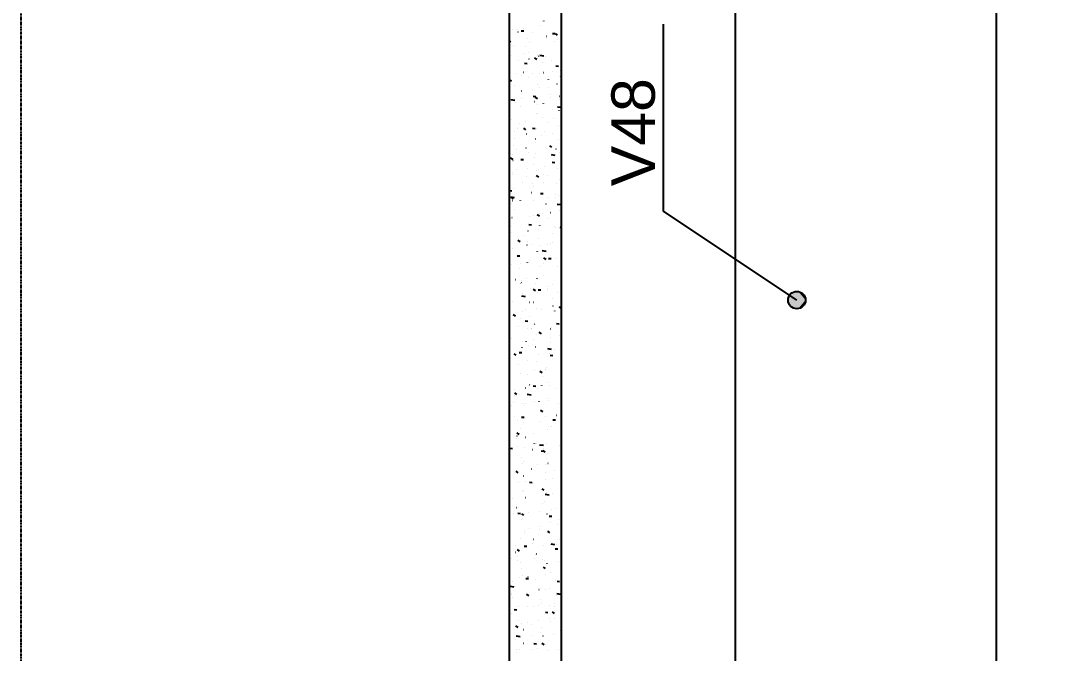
# Model space of a CAD drawing. Extents: x -1789 to 4156, y -3064 to 1391.
# Drawn here: x 2462.2 to 2700.2, y 666.3 to 811.7 of the extents above; entities that cross this region are included whole.
import ezdxf

# ---------------------------------------------------------------- set-up
doc = ezdxf.new("R2010")
doc.units = 0
doc.linetypes.add('ESTILO_TQS_0003', pattern=[0.92, 0.3, -0.15, 0.02, -0.15, 0.3])
for name, color, linetype in [('1', 1, 'CONTINUOUS'), ('2', 2, 'CONTINUOUS'), ('3', 3, 'CONTINUOUS'), ('9', 254, 'CONTINUOUS')]:
    doc.layers.add(name, color=color, linetype=linetype)
doc.styles.add('TQS_ARIAL', font='arial.ttf')

msp = doc.modelspace()

# ---------------------------------------------------------------- linework, layer by layer
at = {"layer": '1', "linetype": 'Continuous'}
msp.add_lwpolyline([(2640.5341, 747.4971), (2609.9143, 767.9655), (2609.9143, 810.92)], dxfattribs=at)
msp.add_circle((2640.5341, 747.4971), 2, dxfattribs=at)
for points in [[(2642.5341, 747.4971), (2639.5341, 749.22915), (2638.6547, 748.18115)], [(2642.5341, 747.4971), (2638.6547, 748.18115), (2638.6547, 746.81305)], [(2642.5341, 747.4971), (2638.6547, 746.81305), (2639.5341, 745.76505)], [(2642.5341, 747.4971), (2640.8814, 749.4667), (2639.5341, 749.22915)], [(2642.5341, 747.4971), (2639.5341, 745.76505), (2640.8814, 745.52745)], [(2642.5341, 747.4971), (2642.0662, 748.78265), (2640.8814, 749.4667)], [(2642.5341, 747.4971), (2640.8814, 745.52745), (2642.0662, 746.2115)], [(2642.5341, 747.4971), (2642.0662, 746.2115), (2642.5341, 747.4971)]]:
    msp.add_solid(points, dxfattribs=at)
at = {"layer": '2', "linetype": 'ESTILO_TQS_0003'}
msp.add_lwpolyline([(2462.16665, -2158.40875), (3089.1606, -2158.40875), (3089.1606, 1006.1651), (2462.16665, 1011.24555), (2462.16665, -2158.40875)], dxfattribs=at)
at = {"layer": '3', "linetype": 'Continuous'}
for p, q in [((2626.4368, 610.7804), (2626.4368, 894.2804)), ((2686.4368, 610.7804), (2686.4368, 894.2804))]:
    msp.add_line(p, q, dxfattribs=at)
at = {"layer": '9', "linetype": 'Continuous'}
for p, q in [((2582.37375, 811.6512), (2582.3653, 811.65655)), ((2574.4368, 811.35305), (2574.4368, 811.35305)), ((2574.4368, 811.35305), (2574.4368, 811.35305)), ((2574.4368, 811.35305), (2574.4368, 811.35305)), ((2574.4368, 809.58895), (2574.4368, 809.58895)), ((2574.4368, 809.58895), (2574.4368, 809.58895)), ((2575.1322, 809.6805), (2575.1421, 809.6818)), ((2576.39335, 809.6187), (2576.4013, 809.6248)), ((2577.77675, 809.2998), (2577.17905, 809.3521)), ((2577.6356, 810.0101), (2577.6455, 810.0114)), ((2581.4229, 810.5087), (2581.4328, 810.51)), ((2586.4368, 810.79135), (2586.4368, 810.79135)), ((2586.4368, 810.79135), (2586.4368, 810.79135)), ((2586.4368, 810.79135), (2586.4368, 810.79135)), ((2574.4368, 808.1174), (2574.4368, 808.1174)), ((2574.4368, 808.1174), (2574.4368, 808.1174)), ((2574.4368, 808.1174), (2574.4368, 808.1174)), ((2574.77865, 806.79255), (2574.4368, 807.0231)), ((2576.45705, 809.07), (2576.44865, 809.07535)), ((2578.56555, 807.72675), (2578.5571, 807.7321)), ((2579.7181, 808.93425), (2579.726, 808.94035)), ((2582.96505, 808.1901), (2582.973, 808.1962)), ((2583.02845, 807.5696), (2583.02105, 807.5764)), ((2584.94935, 808.6723), (2584.35165, 808.72455)), ((2584.8342, 806.90845), (2584.82575, 806.9138)), ((2585.5618, 808.4119), (2585.0644, 808.7474)), ((2585.51815, 807.45005), (2585.5281, 807.45135)), ((2586.4368, 809.06275), (2586.4368, 809.06275)), ((2586.4368, 809.06275), (2586.4368, 809.06275)), ((2586.4368, 808.54215), (2586.4368, 808.54215)), ((2586.4368, 807.8217), (2586.4368, 807.8217)), ((2574.4368, 805.9912), (2574.4368, 805.9912)), ((2574.4368, 805.9912), (2574.4368, 805.9912)), ((2574.4368, 805.9912), (2574.4368, 805.9912)), ((2574.4368, 804.8818), (2574.4368, 804.8818)), ((2574.4368, 804.8818), (2574.4368, 804.8818)), ((2575.41535, 806.12), (2575.42525, 806.1213)), ((2578.17065, 805.676), (2578.1633, 805.68275)), ((2579.20265, 806.6186), (2579.21255, 806.6199)), ((2586.4368, 805.88745), (2586.4368, 805.88745)), ((2586.4368, 805.88745), (2586.4368, 805.88745)), ((2586.4368, 804.4464), (2586.4368, 804.4464)), ((2586.4368, 804.4464), (2586.4368, 804.4464)), ((2574.4368, 802.3934), (2574.4368, 802.3934)), ((2574.4368, 802.3934), (2574.4368, 802.3934)), ((2574.7995, 803.7754), (2574.7911, 803.7808)), ((2576.4738, 802.66155), (2576.48375, 802.6629)), ((2577.6496, 804.1114), (2577.6575, 804.1175)), ((2578.9175, 804.3272), (2578.9091, 804.3326)), ((2578.9772, 802.99115), (2578.9871, 802.99245)), ((2580.74775, 802.76635), (2580.2503, 803.10185)), ((2581.026, 802.98395), (2581.01755, 802.98935)), ((2581.2012, 803.60105), (2581.20915, 803.6071)), ((2582.36125, 803.55165), (2581.4719, 803.6896)), ((2581.98975, 802.1764), (2581.9824, 802.1832)), ((2582.76455, 803.48975), (2582.77445, 803.49105)), ((2584.14355, 802.6231), (2584.1515, 802.6292)), ((2586.4368, 802.91955), (2586.4368, 802.91955)), ((2586.4368, 802.7122), (2586.4368, 802.7122)), ((2586.4368, 802.7122), (2586.4368, 802.7122)), ((2586.4368, 802.7122), (2586.4368, 802.7122)), ((2574.4368, 801.64615), (2574.4368, 801.64615)), ((2577.6817, 799.77905), (2577.6743, 799.7858)), ((2578.57475, 801.82945), (2577.97705, 801.88175)), ((2582.3497, 799.83735), (2582.35965, 799.8387)), ((2584.3859, 799.98075), (2584.37855, 799.9875)), ((2585.74735, 801.20195), (2585.14965, 801.2542)), ((2586.13705, 800.336), (2586.14695, 800.3373)), ((2586.2735, 801.02185), (2586.2814, 801.02795)), ((2586.4368, 801.1416), (2586.4368, 801.1416)), ((2574.4368, 798.7956), (2574.4368, 798.7956)), ((2574.4368, 798.7956), (2574.4368, 798.7956)), ((2574.4368, 798.4105), (2574.4368, 798.4105)), ((2574.4368, 798.4105), (2574.4368, 798.4105)), ((2574.4368, 798.4105), (2574.4368, 798.4105)), ((2574.93575, 797.7939), (2574.4383, 798.12945)), ((2576.02855, 799.6319), (2576.0365, 799.638)), ((2577.25995, 799.03265), (2577.25155, 799.03805)), ((2578.9709, 798.654), (2578.9788, 798.6601)), ((2579.8463, 799.5078), (2579.85625, 799.5091)), ((2581.37795, 799.58445), (2581.36955, 799.58985)), ((2583.48645, 798.2412), (2583.478, 798.2466)), ((2586.4368, 798.929), (2586.2194, 799.0757)), ((2586.4368, 799.5369), (2586.4368, 799.5369)), ((2586.4368, 799.5369), (2586.4368, 799.5369)), ((2586.4368, 799.5369), (2586.4368, 799.5369)), ((2586.4368, 798.10145), (2586.4368, 798.10145)), ((2586.4368, 798.10145), (2586.4368, 798.10145)), ((2586.4368, 798.10145), (2586.4368, 798.10145)), ((2574.4368, 795.19785), (2574.4368, 795.19785)), ((2574.4368, 795.19785), (2574.4368, 795.19785)), ((2574.4368, 795.1749), (2574.4368, 795.1749)), ((2574.4368, 795.1749), (2574.4368, 795.1749)), ((2574.4368, 795.1749), (2574.4368, 795.1749)), ((2575.719, 796.83905), (2575.7106, 796.84445)), ((2577.2156, 795.56365), (2577.22555, 795.565)), ((2579.719, 795.89325), (2579.72895, 795.89455)), ((2580.958, 796.94315), (2580.96595, 796.94925)), ((2581.5008, 796.2795), (2581.4934, 796.28625)), ((2583.50635, 796.39185), (2583.51625, 796.39315)), ((2585.46485, 797.1657), (2585.4728, 797.1718)), ((2586.4368, 796.36165), (2586.4368, 796.36165)), ((2586.4368, 796.36165), (2586.4368, 796.36165)), ((2586.4368, 796.36165), (2586.4368, 796.36165)), ((2575.7239, 793.3903), (2574.83455, 793.5282)), ((2575.78535, 792.974), (2575.7933, 792.9801)), ((2577.1671, 793.90565), (2577.1597, 793.9124)), ((2580.55175, 794.25595), (2579.95405, 794.30825)), ((2580.2089, 793.1327), (2580.2168, 793.13875)), ((2580.9048, 793.76775), (2580.4074, 794.10325)), ((2582.2975, 792.64815), (2582.28905, 792.6535)), ((2583.8384, 794.8417), (2583.83, 794.8471)), ((2583.89695, 794.08385), (2583.88955, 794.0906)), ((2585.9469, 793.49845), (2585.93845, 793.50385)), ((2586.0303, 794.36395), (2586.0382, 794.37005)), ((2586.4368, 793.7411), (2586.4368, 793.7411)), ((2586.4368, 793.18635), (2586.4368, 793.18635)), ((2586.4368, 793.18635), (2586.4368, 793.18635)), ((2586.4368, 793.18635), (2586.4368, 793.18635)), ((2574.4368, 791.93925), (2574.4368, 791.93925)), ((2574.4368, 791.93925), (2574.4368, 791.93925)), ((2574.4368, 791.93925), (2574.4368, 791.93925)), ((2574.4368, 791.60005), (2574.4368, 791.60005)), ((2574.4368, 791.60005), (2574.4368, 791.60005)), ((2574.5849, 791.61955), (2574.59485, 791.62085)), ((2577.0883, 791.94915), (2577.09825, 791.95045)), ((2580.7148, 790.28525), (2580.72275, 790.29135)), ((2580.87565, 792.44775), (2580.88555, 792.44905)), ((2580.98615, 790.4061), (2580.9788, 790.41285)), ((2584.40595, 791.3049), (2584.3975, 791.31025)), ((2586.39635, 791.7351), (2585.50695, 791.873)), ((2585.9087, 791.03505), (2585.9166, 791.0411)), ((2586.4368, 791.75645), (2586.4368, 791.75645)), ((2586.4368, 791.75645), (2586.4368, 791.75645)), ((2586.4368, 791.75645), (2586.4368, 791.75645)), ((2586.4368, 791.7288), (2586.4368, 791.7288)), ((2574.4368, 788.70365), (2574.4368, 788.70365)), ((2574.4368, 788.0023), (2574.4368, 788.0023)), ((2574.4368, 788.0023), (2574.4368, 788.0023)), ((2574.4368, 788.0023), (2574.4368, 788.0023)), ((2574.45765, 788.005), (2574.46755, 788.0063)), ((2574.8934, 789.054), (2574.90135, 789.06005)), ((2576.7038, 787.98525), (2576.6964, 787.992)), ((2578.24495, 788.50365), (2578.25485, 788.50495)), ((2582.18085, 789.54715), (2582.1724, 789.5525)), ((2583.38235, 788.21045), (2583.37495, 788.2172)), ((2584.56045, 789.3351), (2584.57035, 789.3364)), ((2586.4368, 790.03635), (2586.37645, 790.07705)), ((2586.4368, 790.01105), (2586.4368, 790.01105)), ((2586.4368, 790.01105), (2586.4368, 790.01105)), ((2586.4368, 790.01105), (2586.4368, 790.01105)), ((2574.4368, 785.468), (2574.4368, 785.468)), ((2574.4368, 785.468), (2574.4368, 785.468)), ((2574.4368, 785.468), (2574.4368, 785.468)), ((2575.54215, 786.31615), (2575.5501, 786.32225)), ((2576.26415, 786.96595), (2576.25575, 786.9713)), ((2578.26235, 786.6574), (2577.76495, 786.9929)), ((2578.37265, 785.6227), (2578.3642, 785.62805)), ((2580.40215, 786.8685), (2579.80445, 786.9208)), ((2580.5932, 786.95635), (2580.60115, 786.9624)), ((2582.4586, 786.19495), (2582.45015, 786.2003)), ((2584.43315, 785.72055), (2584.44305, 785.72185)), ((2585.7871, 787.7061), (2585.79505, 787.7122)), ((2586.4368, 786.8358), (2586.4368, 786.8358)), ((2586.4368, 786.8358), (2586.4368, 786.8358)), ((2586.4368, 786.34055), (2586.4368, 786.34055)), ((2586.4368, 785.4115), (2586.4368, 785.4115)), ((2586.4368, 785.4115), (2586.4368, 785.4115)), ((2586.4368, 785.4115), (2586.4368, 785.4115)), ((2574.4368, 784.4045), (2574.4368, 784.4045)), ((2575.61425, 784.5595), (2575.62415, 784.5608)), ((2580.4716, 783.6274), (2580.47955, 783.6335)), ((2580.52285, 784.48565), (2580.5155, 784.49245)), ((2581.92975, 785.39095), (2581.93965, 785.39225)), ((2585.6655, 784.37715), (2585.67345, 784.38325)), ((2586.4368, 783.6605), (2586.4368, 783.6605)), ((2586.4368, 783.6605), (2586.4368, 783.6605)), ((2574.4368, 782.23235), (2574.4368, 782.23235)), ((2574.4368, 782.23235), (2574.4368, 782.23235)), ((2574.4368, 782.23235), (2574.4368, 782.23235)), ((2574.4368, 780.8067), (2574.4368, 780.8067)), ((2574.4368, 780.8067), (2574.4368, 780.8067)), ((2574.4368, 780.8067), (2574.4368, 780.8067)), ((2574.6066, 781.67135), (2574.5982, 781.67675)), ((2575.136, 780.89875), (2575.1459, 780.90005)), ((2575.42055, 782.9872), (2575.4285, 782.9933)), ((2576.2148, 782.0883), (2576.20745, 782.09505)), ((2578.3606, 782.4551), (2578.3522, 782.46045)), ((2578.9233, 781.3974), (2578.9332, 781.3987)), ((2580.4691, 781.11185), (2580.46065, 781.1172)), ((2582.919, 782.29), (2582.91165, 782.29675)), ((2584.23145, 782.6312), (2583.734, 782.96675)), ((2585.01285, 780.7589), (2584.1235, 780.89685)), ((2585.2388, 782.22885), (2585.2487, 782.23015)), ((2585.95565, 781.36415), (2585.9636, 781.37025)), ((2586.4368, 781.14365), (2586.4368, 781.14365)), ((2574.4368, 778.99675), (2574.4368, 778.99675)), ((2574.4368, 778.99675), (2574.4368, 778.99675)), ((2574.4368, 778.99675), (2574.4368, 778.99675)), ((2575.2499, 779.79665), (2574.75245, 780.13215)), ((2575.29895, 779.65825), (2575.3069, 779.66435)), ((2577.72955, 779.7018), (2577.13185, 779.7541)), ((2580.0339, 778.58875), (2580.02655, 778.5955)), ((2580.35005, 780.29845), (2580.35795, 780.30455)), ((2582.48515, 778.26855), (2582.4951, 778.26985)), ((2584.90215, 779.0743), (2584.30445, 779.1266)), ((2586.4368, 780.53805), (2586.4368, 780.53805)), ((2586.4368, 780.48525), (2586.4368, 780.48525)), ((2586.4368, 780.48525), (2586.4368, 780.48525)), ((2586.4368, 780.48525), (2586.4368, 780.48525)), ((2586.4368, 779.06655), (2586.4368, 779.06655)), ((2586.4368, 779.06655), (2586.4368, 779.06655)), ((2586.4368, 779.06655), (2586.4368, 779.06655)), ((2586.4368, 778.94), (2586.4368, 778.94)), ((2574.4368, 777.20895), (2574.4368, 777.20895)), ((2574.4368, 777.20895), (2574.4368, 777.20895)), ((2575.12485, 776.74215), (2575.11745, 776.7489)), ((2575.17735, 776.32935), (2575.1853, 776.3354)), ((2576.19445, 777.44035), (2576.20435, 777.44165)), ((2578.52175, 776.0019), (2578.5133, 776.00725)), ((2578.69785, 777.7699), (2578.70775, 777.7712)), ((2580.6997, 777.3311), (2580.7076, 777.3372)), ((2581.21895, 775.77045), (2580.72155, 776.106)), ((2581.18505, 777.48045), (2581.17665, 777.4858)), ((2582.43005, 776.3931), (2582.4227, 776.39985)), ((2583.29355, 776.1372), (2583.2851, 776.14255)), ((2585.4223, 777.7193), (2585.43025, 777.72535)), ((2586.4368, 777.30995), (2586.4368, 777.30995)), ((2586.4368, 777.30995), (2586.4368, 777.30995)), ((2586.4368, 777.30995), (2586.4368, 777.30995)), ((2574.4368, 775.7611), (2574.4368, 775.7611)), ((2574.4368, 775.7611), (2574.4368, 775.7611)), ((2574.4368, 775.7611), (2574.4368, 775.7611)), ((2574.4368, 773.61115), (2574.4368, 773.61115)), ((2574.4368, 773.61115), (2574.4368, 773.61115)), ((2577.521, 774.54645), (2577.5136, 774.55325)), ((2579.7563, 774.3115), (2579.76625, 774.3128)), ((2580.10685, 773.6406), (2580.11475, 773.64665)), ((2582.2597, 774.64105), (2582.26965, 774.64235)), ((2585.3007, 774.39035), (2585.30865, 774.39645)), ((2586.04705, 775.1397), (2586.05695, 775.141)), ((2586.4368, 774.1347), (2586.4368, 774.1347)), ((2586.4368, 774.1347), (2586.4368, 774.1347)), ((2586.4368, 774.1347), (2586.4368, 774.1347)), ((2574.4368, 772.52545), (2574.4368, 772.52545)), ((2575.05695, 772.5351), (2574.45925, 772.5874)), ((2575.66625, 771.0177), (2574.77685, 771.15565)), ((2575.40695, 770.79805), (2574.90955, 771.13355)), ((2575.3842, 773.2524), (2575.39215, 773.2585)), ((2579.5275, 772.18585), (2579.5191, 772.19125)), ((2582.22955, 771.9076), (2581.63185, 771.95985)), ((2583.3182, 771.18265), (2583.3281, 771.18395)), ((2585.1002, 771.81095), (2585.09175, 771.8163)), ((2585.8216, 771.5122), (2585.8315, 771.5135)), ((2586.4368, 772.72155), (2586.4368, 772.72155)), ((2586.4368, 772.72155), (2586.4368, 772.72155)), ((2586.4368, 772.72155), (2586.4368, 772.72155)), ((2586.4368, 772.25095), (2586.4368, 772.25095)), ((2586.4368, 771.5395), (2586.4368, 771.5395)), ((2574.4368, 770.0134), (2574.4368, 770.0134)), ((2574.4368, 769.28985), (2574.4368, 769.28985)), ((2574.4368, 769.28985), (2574.4368, 769.28985)), ((2574.4368, 769.28985), (2574.4368, 769.28985)), ((2574.93415, 769.67145), (2574.9421, 769.67755)), ((2575.2369, 770.2945), (2575.2295, 770.30125)), ((2577.0027, 770.3512), (2577.0126, 770.3525)), ((2579.98525, 770.31165), (2579.99315, 770.31775)), ((2582.93995, 769.5809), (2582.9326, 769.58765)), ((2585.12515, 771.02), (2585.1331, 771.0261)), ((2586.33865, 769.3625), (2585.44925, 769.50045)), ((2586.4368, 770.9594), (2586.4368, 770.9594)), ((2586.4368, 769.3473), (2586.4368, 769.3473)), ((2574.4368, 766.4156), (2574.4368, 766.4156)), ((2575.067, 766.49855), (2575.0769, 766.49985)), ((2575.7193, 768.2614), (2575.71085, 768.2668)), ((2579.056, 766.7949), (2579.0486, 766.8017)), ((2579.9525, 767.0509), (2579.9604, 767.05695)), ((2581.37605, 766.77185), (2580.8786, 767.10735)), ((2581.3825, 767.33), (2581.3924, 767.3313)), ((2581.98795, 767.4431), (2581.9795, 767.4485)), ((2583.8859, 767.6596), (2583.8958, 767.6609)), ((2586.10595, 767.99495), (2586.09755, 768.0003)), ((2586.4368, 767.78415), (2586.4368, 767.78415)), ((2586.4368, 766.3766), (2586.4368, 766.3766)), ((2586.4368, 766.3766), (2586.4368, 766.3766)), ((2574.4368, 766.0542), (2574.4368, 766.0542)), ((2574.4368, 766.0542), (2574.4368, 766.0542)), ((2574.4368, 766.0542), (2574.4368, 766.0542)), ((2574.5849, 765.80885), (2574.57645, 765.8142)), ((2574.74795, 764.39755), (2574.74055, 764.4043)), ((2574.81255, 766.3425), (2574.8205, 766.3486)), ((2579.55695, 764.74085), (2578.95925, 764.79315)), ((2581.45215, 764.59925), (2581.44475, 764.606)), ((2583.19945, 766.30675), (2583.2074, 766.31285)), ((2584.9359, 764.40355), (2584.94385, 764.4096)), ((2585.0425, 764.2141), (2585.05245, 764.2154)), ((2586.4368, 764.13895), (2586.13185, 764.16565)), ((2586.4368, 764.60885), (2586.4368, 764.60885)), ((2586.4368, 764.60885), (2586.4368, 764.60885)), ((2574.4368, 762.81855), (2574.4368, 762.81855)), ((2574.4368, 762.81855), (2574.4368, 762.81855)), ((2574.4368, 762.8178), (2574.4368, 762.8178)), ((2574.4368, 762.8178), (2574.4368, 762.8178)), ((2574.6965, 763.01785), (2574.70445, 763.02395)), ((2577.9435, 762.2737), (2577.95145, 762.2798)), ((2578.7518, 763.3859), (2578.7617, 763.3872)), ((2581.16335, 761.6179), (2581.1549, 761.6233)), ((2581.2552, 763.7155), (2581.2651, 763.7168)), ((2584.4484, 762.70035), (2584.43995, 762.70575)), ((2586.4368, 763.3583), (2586.4368, 763.3583)), ((2574.4368, 759.58295), (2574.4368, 759.58295)), ((2574.4368, 759.58295), (2574.4368, 759.58295)), ((2575.08205, 759.305), (2575.092, 759.3063)), ((2576.93195, 760.8767), (2576.43455, 761.21225)), ((2578.5317, 760.11915), (2578.5233, 760.1245)), ((2578.56705, 760.898), (2578.55965, 760.90475)), ((2579.62045, 760.32485), (2579.62835, 760.3309)), ((2581.3976, 760.13645), (2581.4075, 760.13775)), ((2583.2718, 760.27465), (2583.2634, 760.28005)), ((2583.901, 760.466), (2583.9109, 760.46735)), ((2584.43745, 760.78545), (2584.4454, 760.7915)), ((2586.4368, 761.4336), (2586.4368, 761.4336)), ((2586.4368, 761.4336), (2586.4368, 761.4336)), ((2586.4368, 760.03165), (2586.4368, 760.03165)), ((2586.4368, 760.03165), (2586.4368, 760.03165)), ((2586.4368, 760.03165), (2586.4368, 760.03165)), ((2574.4368, 759.22005), (2574.4368, 759.22005)), ((2576.88435, 757.57415), (2576.28665, 757.62645)), ((2580.6402, 758.7759), (2580.63175, 758.7813)), ((2580.9632, 758.70235), (2580.9558, 758.7091)), ((2582.9225, 758.7016), (2582.0331, 758.8395)), ((2582.90105, 756.8505), (2582.4036, 757.18605)), ((2584.05695, 756.94665), (2583.45925, 756.99895)), ((2584.95945, 757.0076), (2584.96935, 757.0089)), ((2586.4368, 758.2583), (2586.4368, 758.2583)), ((2586.4368, 758.2583), (2586.4368, 758.2583)), ((2586.4368, 758.2583), (2586.4368, 758.2583)), ((2586.4368, 758.15655), (2586.4368, 758.15655)), ((2574.4368, 756.3473), (2574.4368, 756.3473)), ((2574.4368, 756.3473), (2574.4368, 756.3473)), ((2574.4368, 756.3473), (2574.4368, 756.3473)), ((2574.4368, 755.62225), (2574.4368, 755.62225)), ((2574.4368, 755.62225), (2574.4368, 755.62225)), ((2574.4368, 755.62225), (2574.4368, 755.62225)), ((2574.44775, 756.3557), (2574.4557, 756.3618)), ((2574.8566, 755.67755), (2574.86655, 755.67885)), ((2576.87415, 754.8246), (2576.86575, 754.82995)), ((2577.0786, 755.9169), (2577.07125, 755.92365)), ((2578.64395, 756.17615), (2578.65385, 756.17745)), ((2579.122, 756.70675), (2579.12995, 756.7128)), ((2581.32445, 755.1647), (2581.31605, 755.1701)), ((2582.36895, 755.9626), (2582.3769, 755.9687)), ((2585.61595, 755.21845), (2585.6239, 755.22455)), ((2586.4368, 756.73845), (2586.4368, 756.73845)), ((2586.4368, 755.08305), (2586.4368, 755.08305)), ((2586.4368, 755.08305), (2586.4368, 755.08305)), ((2586.4368, 755.08305), (2586.4368, 755.08305)), ((2586.4368, 754.4656), (2586.4368, 754.4656)), ((2574.4988, 753.6252), (2574.4368, 753.66705)), ((2574.4368, 753.11165), (2574.4368, 753.11165)), ((2575.9151, 752.2191), (2575.925, 752.2204)), ((2578.4185, 752.5487), (2578.4284, 752.55)), ((2580.8977, 752.41735), (2580.89035, 752.4241)), ((2582.2058, 753.0473), (2582.21575, 753.0486)), ((2586.38215, 753.73675), (2586.3748, 753.7435)), ((2586.4368, 753.68665), (2586.4368, 753.68665)), ((2586.4368, 753.68665), (2586.4368, 753.68665)), ((2574.4368, 752.0245), (2574.4368, 752.0245)), ((2574.4368, 752.0245), (2574.4368, 752.0245)), ((2574.53165, 750.37945), (2574.4368, 750.38775)), ((2574.4368, 749.87605), (2574.4368, 749.87605)), ((2574.4368, 749.87605), (2574.4368, 749.87605)), ((2574.4368, 749.87605), (2574.4368, 749.87605)), ((2577.1963, 751.99345), (2577.20425, 751.99955)), ((2577.22645, 751.42485), (2577.21805, 751.43025)), ((2579.33495, 750.0816), (2579.3265, 750.087)), ((2580.4679, 749.599), (2579.97045, 749.93455)), ((2580.4433, 751.24935), (2580.4512, 751.2554)), ((2581.70425, 749.75195), (2581.10655, 749.80425)), ((2583.29385, 750.2217), (2583.2865, 750.22845)), ((2583.4526, 750.63365), (2583.4442, 750.639)), ((2584.4495, 751.08775), (2584.45745, 751.09385)), ((2586.4368, 751.90775), (2586.4368, 751.90775)), ((2586.4368, 751.90775), (2586.4368, 751.90775)), ((2574.4368, 748.4267), (2574.4368, 748.4267)), ((2574.51975, 748.4376), (2574.52965, 748.43895)), ((2578.20705, 748.24215), (2577.3177, 748.38005)), ((2577.5891, 749.10415), (2577.58175, 749.11095)), ((2580.83525, 749.26905), (2580.84515, 749.2704)), ((2583.33865, 749.59865), (2583.34855, 749.59995)), ((2584.3279, 747.75885), (2584.33585, 747.7649)), ((2585.5611, 749.2904), (2585.55265, 749.29575)), ((2586.4368, 749.3379), (2586.4368, 749.3379)), ((2586.4368, 748.7325), (2586.4368, 748.7325)), ((2586.4368, 748.7325), (2586.4368, 748.7325)), ((2586.4368, 748.7325), (2586.4368, 748.7325)), ((2586.4368, 747.3417), (2586.4368, 747.3417)), ((2586.4368, 747.3417), (2586.4368, 747.3417)), ((2586.4368, 747.3417), (2586.4368, 747.3417)), ((2574.4368, 746.6404), (2574.4368, 746.6404)), ((2574.4368, 746.6404), (2574.4368, 746.6404)), ((2575.1873, 747.2163), (2575.19525, 747.22235)), ((2577.3876, 744.97165), (2577.37915, 744.97705)), ((2578.20455, 745.32495), (2578.21445, 745.32625)), ((2579.13405, 747.00905), (2579.14195, 747.01515)), ((2579.98525, 746.9085), (2579.9779, 746.91525)), ((2580.70795, 745.65455), (2580.71785, 745.65585)), ((2581.79505, 745.3391), (2581.7866, 745.34445)), ((2584.49525, 746.15315), (2584.5052, 746.15445)), ((2584.92825, 744.98385), (2584.9362, 744.98995)), ((2586.4368, 745.5729), (2585.93955, 745.90835)), ((2586.4368, 746.9658), (2586.4368, 746.9658)), ((2586.4368, 745.5572), (2586.4368, 745.5572)), ((2586.4368, 745.5572), (2586.4368, 745.5572)), ((2586.4368, 745.5572), (2586.4368, 745.5572)), ((2574.4368, 744.82895), (2574.4368, 744.82895)), ((2574.4368, 744.82895), (2574.4368, 744.82895)), ((2574.4368, 743.40475), (2574.4368, 743.40475)), ((2575.87815, 743.80215), (2575.38075, 744.13765)), ((2577.10015, 743.20725), (2577.0928, 743.214)), ((2578.71175, 742.61325), (2578.11405, 742.6655)), ((2579.01245, 743.68015), (2579.0204, 743.6862)), ((2574.4368, 741.23115), (2574.4368, 741.23115)), ((2574.4368, 741.23115), (2574.4368, 741.23115)), ((2574.4368, 741.23115), (2574.4368, 741.23115)), ((2576.4979, 741.5025), (2576.5078, 741.5038)), ((2578.62785, 741.00625), (2578.6194, 741.01165)), ((2579.4963, 741.0116), (2579.48895, 741.01835)), ((2579.6128, 740.90515), (2579.62075, 740.91125)), ((2580.2852, 742.0011), (2580.2951, 742.0024)), ((2583.96605, 740.7807), (2583.9576, 740.7861)), ((2584.0847, 741.10095), (2584.09265, 741.10705)), ((2585.88435, 741.9857), (2585.28665, 742.038)), ((2585.40425, 741.9429), (2585.3969, 741.94965)), ((2586.4368, 742.38195), (2586.4368, 742.38195)), ((2586.4368, 742.38195), (2586.4368, 742.38195)), ((2586.4368, 741.93735), (2586.4368, 741.93735)), ((2586.4368, 740.99675), (2586.4368, 740.99675)), ((2586.4368, 740.99675), (2586.4368, 740.99675)), ((2574.4368, 740.16915), (2574.4368, 740.16915)), ((2575.03635, 738.7534), (2575.029, 738.76015)), ((2577.55635, 738.04405), (2577.56625, 738.04535)), ((2578.3388, 738.0151), (2578.3304, 738.0205)), ((2580.05975, 738.37365), (2580.06965, 738.37495)), ((2580.7363, 739.663), (2580.72785, 739.6684)), ((2581.84725, 739.77595), (2581.3498, 740.11145)), ((2583.84705, 738.87225), (2583.857, 738.87355)), ((2586.07455, 739.43745), (2586.0661, 739.44285)), ((2586.4368, 739.20665), (2586.4368, 739.20665)), ((2586.4368, 739.20665), (2586.4368, 739.20665)), ((2586.4368, 739.20665), (2586.4368, 739.20665)), ((2574.4368, 737.63335), (2574.4368, 737.63335)), ((2574.4368, 737.63335), (2574.4368, 737.63335)), ((2574.4368, 736.9335), (2574.4368, 736.9335)), ((2574.4368, 736.9335), (2574.4368, 736.9335)), ((2574.4368, 736.9335), (2574.4368, 736.9335)), ((2574.44015, 736.93605), (2574.44805, 736.94215)), ((2577.4325, 736.55775), (2577.42515, 736.5645)), ((2578.76925, 737.02225), (2578.7772, 737.02835)), ((2580.4473, 736.67185), (2580.43885, 736.67725)), ((2584.16405, 736.1275), (2583.2747, 736.26545)), ((2583.9631, 737.772), (2583.97105, 737.7781)), ((2584.9153, 736.046), (2584.9079, 736.05275)), ((2586.4368, 736.68025), (2586.4368, 736.68025)), ((2586.4368, 736.0314), (2586.4368, 736.0314)), ((2586.4368, 736.0314), (2586.4368, 736.0314)), ((2586.4368, 736.0314), (2586.4368, 736.0314)), ((2586.4368, 735.775), (2586.4368, 735.775)), ((2574.4368, 734.0356), (2574.4368, 734.0356)), ((2574.4368, 733.69785), (2574.4368, 733.69785)), ((2574.8027, 734.08375), (2574.81265, 734.08505)), ((2576.03525, 734.8035), (2575.5378, 735.13905)), ((2577.3067, 735.33565), (2576.70895, 735.3879)), ((2578.64765, 733.6933), (2578.6556, 733.6994)), ((2580.79925, 733.27235), (2580.79085, 733.27775)), ((2581.1182, 734.9152), (2581.12815, 734.9165)), ((2583.6216, 735.2448), (2583.63155, 735.2461)), ((2583.8415, 734.4431), (2583.84945, 734.44915)), ((2584.4793, 734.7081), (2583.88155, 734.7604)), ((2586.4368, 734.65175), (2586.4368, 734.65175)), ((2586.4368, 734.65175), (2586.4368, 734.65175)), ((2586.4368, 734.53685), (2586.4368, 734.53685)), ((2576.68125, 732.72055), (2576.67285, 732.7259)), ((2580.288, 731.20815), (2580.2979, 731.20945)), ((2582.0043, 730.7773), (2581.5069, 731.11285)), ((2582.7914, 731.5377), (2582.8013, 731.539)), ((2582.8515, 731.59215), (2582.84415, 731.5989)), ((2582.90775, 731.9291), (2582.8993, 731.9345)), ((2586.4368, 732.8561), (2586.4368, 732.8561)), ((2586.4368, 732.8561), (2586.4368, 732.8561)), ((2586.4368, 732.8561), (2586.4368, 732.8561)), ((2574.4368, 730.46225), (2574.4368, 730.46225)), ((2574.4368, 730.4378), (2574.4368, 730.4378)), ((2574.4368, 730.4378), (2574.4368, 730.4378)), ((2577.01965, 730.5911), (2577.01225, 730.59785)), ((2578.52605, 730.3644), (2578.534, 730.37045)), ((2582.1721, 729.92645), (2582.18, 729.93255)), ((2583.2597, 728.5296), (2583.2513, 728.535)), ((2586.4368, 729.68085), (2586.4368, 729.68085)), ((2586.4368, 729.68085), (2586.4368, 729.68085)), ((2586.4368, 729.68085), (2586.4368, 729.68085)), ((2586.4368, 728.3068), (2586.4368, 728.3068)), ((2586.4368, 728.3068), (2586.4368, 728.3068)), ((2574.4368, 727.2266), (2574.4368, 727.2266)), ((2574.4368, 726.84005), (2574.4368, 726.84005)), ((2574.4368, 726.84005), (2574.4368, 726.84005)), ((2575.63575, 726.99785), (2575.64565, 726.99915)), ((2576.1923, 725.8049), (2575.6949, 726.1404)), ((2578.13915, 727.32745), (2578.14905, 727.32875)), ((2579.1417, 727.9778), (2579.1333, 727.98315)), ((2580.53915, 727.6523), (2579.94145, 727.7046)), ((2580.83875, 727.09155), (2580.83135, 727.0983)), ((2581.92645, 727.82605), (2581.93635, 727.82735)), ((2583.5983, 727.7852), (2583.60625, 727.7913)), ((2585.3682, 727.18635), (2585.35975, 727.19175)), ((2586.4368, 727.78755), (2586.4368, 727.78755)), ((2586.4368, 727.1363), (2586.4368, 727.1363)), ((2586.4368, 726.50555), (2586.4368, 726.50555)), ((2586.4368, 726.50555), (2586.4368, 726.50555)), ((2586.4368, 726.50555), (2586.4368, 726.50555)), ((2574.4368, 723.99095), (2574.4368, 723.99095)), ((2575.3335, 724.05335), (2575.32505, 724.0587)), ((2575.63325, 725.5165), (2575.6259, 725.52325)), ((2576.8566, 725.84775), (2576.86455, 725.85385)), ((2577.53, 723.64945), (2577.5399, 723.6508)), ((2578.28285, 723.7065), (2578.2908, 723.7126)), ((2579.4486, 725.66805), (2578.55925, 725.806)), ((2580.1903, 724.1345), (2580.1819, 724.13985)), ((2581.3173, 724.1481), (2581.32725, 724.1494)), ((2583.2349, 724.89585), (2583.2275, 724.9026)), ((2583.4767, 724.45625), (2583.48465, 724.46235)), ((2585.72015, 723.78685), (2585.71175, 723.79225)), ((2586.4368, 724.58425), (2586.4368, 724.58425)), ((2574.4368, 723.24225), (2574.4368, 723.24225)), ((2574.4368, 723.24225), (2574.4368, 723.24225)), ((2575.0266, 723.3199), (2575.0365, 723.3212)), ((2578.0294, 723.32085), (2578.02205, 723.3276)), ((2582.1614, 721.7787), (2581.66395, 722.1142)), ((2586.4368, 723.3303), (2586.4368, 723.3303)), ((2586.4368, 721.96185), (2586.4368, 721.96185)), ((2586.4368, 721.96185), (2586.4368, 721.96185)), ((2586.4368, 721.96185), (2586.4368, 721.96185)), ((2574.4368, 720.75535), (2574.4368, 720.75535)), ((2574.4368, 719.64445), (2574.4368, 719.64445)), ((2575.68545, 720.65385), (2575.67705, 720.6592)), ((2576.44395, 719.9087), (2576.4539, 719.91)), ((2577.86655, 720.4856), (2577.26885, 720.5379)), ((2577.79395, 719.3106), (2577.7855, 719.31595)), ((2578.16125, 720.37755), (2578.1692, 720.38365)), ((2581.4249, 719.6462), (2581.43285, 719.6523)), ((2582.75945, 720.74015), (2582.7694, 720.74145)), ((2585.03915, 719.85805), (2584.44145, 719.91035)), ((2585.26285, 721.06975), (2585.2728, 721.07105)), ((2586.4368, 720.155), (2586.4368, 720.155)), ((2586.4368, 720.155), (2586.4368, 720.155)), ((2586.4368, 719.7358), (2586.4368, 719.7358)), ((2586.4368, 718.89485), (2586.4368, 718.89485)), ((2574.4368, 717.5197), (2574.4368, 717.5197)), ((2576.70435, 716.56685), (2576.2069, 716.90235)), ((2576.99015, 717.9282), (2576.9828, 717.93495)), ((2580.00585, 716.77985), (2580.01575, 716.78115)), ((2583.2335, 717.7984), (2583.24145, 717.80445)), ((2583.4484, 718.35525), (2583.44105, 718.362)), ((2584.0626, 718.4923), (2584.05415, 718.49765)), ((2586.32135, 717.6113), (2586.33125, 717.6126)), ((2586.4368, 716.97975), (2586.4368, 716.97975)), ((2586.4368, 716.97975), (2586.4368, 716.97975)), ((2574.4368, 716.0467), (2574.4368, 716.0467)), ((2574.4368, 716.0467), (2574.4368, 716.0467)), ((2574.4368, 716.0467), (2574.4368, 716.0467)), ((2574.4368, 714.28405), (2574.4368, 714.28405)), ((2574.4368, 714.28405), (2574.4368, 714.28405)), ((2576.16895, 715.61315), (2576.17685, 715.61925)), ((2576.2185, 716.28125), (2576.22845, 716.28255)), ((2578.1459, 715.9111), (2578.1375, 715.91645)), ((2580.2544, 714.56785), (2580.24595, 714.5732)), ((2580.80925, 714.4286), (2580.8019, 714.4354)), ((2582.2952, 714.03585), (2581.4058, 714.17375)), ((2583.1119, 714.46945), (2583.11985, 714.47555)), ((2586.4368, 715.61685), (2586.4368, 715.61685)), ((2586.4368, 715.61685), (2586.4368, 715.61685)), ((2574.4368, 712.4489), (2574.4368, 712.4489)), ((2574.4368, 712.4489), (2574.4368, 712.4489)), ((2575.19395, 713.3189), (2574.59625, 713.37115)), ((2574.9774, 713.42755), (2574.97, 713.43435)), ((2576.25345, 713.94145), (2576.245, 713.9468)), ((2577.91805, 713.7197), (2577.926, 713.72575)), ((2579.74075, 713.1472), (2579.75065, 713.1485)), ((2582.36655, 712.69135), (2581.76885, 712.74365)), ((2582.6734, 712.54065), (2582.176, 712.87615)), ((2582.24415, 713.47675), (2582.25405, 713.47805)), ((2583.2054, 712.23295), (2583.19805, 712.2397)), ((2586.03145, 713.97535), (2586.04135, 713.9767)), ((2586.4368, 713.80445), (2586.4368, 713.80445)), ((2586.4368, 713.80445), (2586.4368, 713.80445)), ((2586.4368, 713.80445), (2586.4368, 713.80445)), ((2586.4368, 713.3935), (2586.4368, 713.3935)), ((2586.4368, 712.33525), (2586.4368, 712.33525)), ((2574.4368, 711.04845), (2574.4368, 711.04845)), ((2577.37355, 711.2319), (2577.36615, 711.23865)), ((2577.4937, 709.97605), (2577.48525, 709.9814)), ((2577.79645, 710.39075), (2577.8044, 710.39685)), ((2580.83885, 709.69395), (2580.8488, 709.6953)), ((2582.8319, 709.7505), (2582.8235, 709.75585)), ((2582.99035, 711.1405), (2582.99825, 711.1466)), ((2583.34225, 710.02355), (2583.35215, 710.02485)), ((2586.4368, 710.6292), (2586.4368, 710.6292)), ((2586.4368, 710.6292), (2586.4368, 710.6292)), ((2586.4368, 710.6292), (2586.4368, 710.6292)), ((2586.4368, 710.0022), (2586.4368, 710.0022)), ((2586.4368, 709.2719), (2586.4368, 709.2719)), ((2586.4368, 709.2719), (2586.4368, 709.2719)), ((2586.4368, 709.2719), (2586.4368, 709.2719)), ((2574.4368, 708.85115), (2574.4368, 708.85115)), ((2574.4368, 707.8128), (2574.4368, 707.8128)), ((2574.52335, 708.8625), (2574.53325, 708.86385)), ((2576.50645, 707.8076), (2576.00905, 708.14315)), ((2577.67485, 707.0618), (2577.6828, 707.0679)), ((2579.60215, 708.6328), (2579.59375, 708.63815)), ((2582.86875, 707.81155), (2582.87665, 707.81765)), ((2584.9404, 708.40725), (2584.93195, 708.4126)), ((2586.4368, 707.4539), (2586.4368, 707.4539)), ((2586.4368, 707.4539), (2586.4368, 707.4539)), ((2586.4368, 707.4539), (2586.4368, 707.4539)), ((2574.4368, 705.25335), (2574.4368, 705.25335)), ((2574.4368, 704.5772), (2574.4368, 704.5772)), ((2576.56255, 705.6301), (2576.55515, 705.63685)), ((2578.08525, 705.73365), (2578.09515, 705.735)), ((2579.69395, 705.52465), (2579.09625, 705.57695)), ((2582.79255, 706.2663), (2582.78515, 706.27305)), ((2584.40075, 706.5651), (2584.41065, 706.56645)), ((2586.4368, 704.9347), (2586.26885, 704.9494)), ((2577.55325, 703.73285), (2577.5612, 703.73895)), ((2577.6548, 703.52285), (2577.6464, 703.5282)), ((2578.13935, 702.143), (2578.1493, 702.14435)), ((2581.9157, 703.84465), (2581.92365, 703.85075)), ((2582.47555, 703.78145), (2581.9781, 704.11695)), ((2583.62095, 702.63945), (2582.7316, 702.7774)), ((2582.99305, 703.2973), (2582.9846, 703.30265)), ((2584.45485, 702.97445), (2584.4648, 702.9758)), ((2586.4368, 704.27865), (2586.4368, 704.27865)), ((2586.4368, 704.27865), (2586.4368, 704.27865)), ((2586.4368, 704.27865), (2586.4368, 704.27865)), ((2586.4368, 702.92695), (2586.4368, 702.92695)), ((2586.4368, 702.92695), (2586.4368, 702.92695)), ((2586.4368, 702.20275), (2586.4368, 702.20275)), ((2574.4368, 701.65555), (2574.4368, 701.65555)), ((2574.4368, 701.34155), (2574.4368, 701.34155)), ((2575.1406, 701.9493), (2575.13215, 701.95465)), ((2576.0736, 699.73315), (2576.0662, 699.7399)), ((2576.65975, 699.8116), (2576.66765, 699.8177)), ((2581.98155, 700.6645), (2581.97415, 700.67125)), ((2582.62555, 701.1537), (2582.63345, 701.1598)), ((2586.4368, 701.1095), (2586.4368, 701.1095)), ((2586.4368, 701.10335), (2586.4368, 701.10335)), ((2586.4368, 701.10335), (2586.4368, 701.10335)), ((2574.4368, 698.1059), (2574.4368, 698.1059)), ((2574.4368, 698.1059), (2574.4368, 698.1059)), ((2574.4368, 698.0578), (2574.4368, 698.0578)), ((2574.4368, 698.0578), (2574.4368, 698.0578)), ((2575.49255, 698.5498), (2575.48415, 698.55515)), ((2577.02135, 698.35795), (2576.42365, 698.41025)), ((2577.8071, 698.03765), (2577.3097, 698.37315)), ((2578.91825, 698.6478), (2578.92815, 698.6491)), ((2581.42165, 698.97735), (2581.43155, 698.97865)), ((2583.1537, 698.32335), (2583.1616, 698.3294)), ((2584.19395, 697.7304), (2583.59625, 697.7827)), ((2584.23325, 699.3319), (2584.22485, 699.3373)), ((2585.20895, 699.47595), (2585.2189, 699.4773)), ((2586.34175, 697.98865), (2586.3333, 697.99405)), ((2586.40065, 697.5792), (2586.4086, 697.5853)), ((2586.4368, 697.9281), (2586.4368, 697.9281)), ((2586.4368, 697.9281), (2586.4368, 697.9281)), ((2586.4368, 697.9281), (2586.4368, 697.9281)), ((2586.4368, 697.5342), (2586.4368, 697.5342)), ((2577.31005, 697.075), (2577.318, 697.0811)), ((2577.60105, 697.20655), (2577.5926, 697.2119)), ((2579.1935, 695.08625), (2579.2034, 695.08755)), ((2581.6969, 695.4158), (2581.7068, 695.4171)), ((2583.8697, 696.38825), (2583.86125, 696.3936)), ((2585.4842, 695.91445), (2585.4941, 695.91575)), ((2585.8006, 697.16495), (2585.79325, 697.1717)), ((2586.4368, 696.58195), (2586.4368, 696.58195)), ((2574.4368, 694.8703), (2574.4368, 694.8703)), ((2574.4368, 694.46), (2574.4368, 694.46)), ((2574.4368, 694.46), (2574.4368, 694.46)), ((2576.9312, 692.60235), (2576.9238, 692.6091)), ((2577.8382, 694.24465), (2577.84615, 694.2507)), ((2577.953, 693.80705), (2577.9446, 693.8124)), ((2581.0852, 693.5005), (2581.09315, 693.5066)), ((2581.49255, 694.7676), (2581.4852, 694.77435)), ((2583.77615, 694.01145), (2583.27875, 694.34695)), ((2586.4368, 694.7528), (2586.4368, 694.7528)), ((2586.4368, 694.7528), (2586.4368, 694.7528)), ((2574.4368, 691.63465), (2574.4368, 691.63465)), ((2574.4368, 690.86225), (2574.4368, 690.86225)), ((2574.4368, 690.86225), (2574.4368, 690.86225)), ((2574.4368, 690.86225), (2574.4368, 690.86225)), ((2575.93915, 691.06), (2575.9491, 691.06135)), ((2578.45915, 690.8316), (2577.86145, 690.8839)), ((2579.7265, 691.55865), (2579.7364, 691.55995)), ((2580.0615, 692.4638), (2580.05305, 692.46915)), ((2582.26075, 691.1669), (2582.26865, 691.17295)), ((2584.94675, 691.2431), (2584.0574, 691.381)), ((2585.63175, 690.2041), (2585.03405, 690.2564)), ((2585.31165, 691.268), (2585.3043, 691.2748)), ((2586.042, 692.3901), (2586.0519, 692.3914)), ((2586.33015, 691.6455), (2586.3217, 691.65085)), ((2586.4368, 692.21685), (2586.4368, 692.21685)), ((2586.4368, 691.57755), (2586.4368, 691.57755)), ((2586.4368, 691.57755), (2586.4368, 691.57755)), ((2586.4368, 691.012), (2586.4368, 691.012)), ((2586.4368, 690.237), (2586.4368, 690.237)), ((2574.4368, 688.399), (2574.4368, 688.399)), ((2574.4368, 688.399), (2574.4368, 688.399)), ((2574.4368, 688.399), (2574.4368, 688.399)), ((2574.9184, 688.10175), (2574.91105, 688.1085)), ((2575.91255, 689.53135), (2575.92045, 689.53745)), ((2576.29545, 688.51245), (2576.28705, 688.51785)), ((2576.8206, 689.81035), (2576.3232, 690.1459)), ((2580.2228, 688.0262), (2580.2327, 688.0275)), ((2580.41345, 689.0643), (2580.40505, 689.06965)), ((2580.7503, 689.1028), (2580.7429, 689.10955)), ((2582.13915, 687.83795), (2582.14705, 687.84405)), ((2586.4368, 690.13365), (2586.4368, 690.13365)), ((2586.4368, 688.40225), (2586.4368, 688.40225)), ((2586.4368, 688.40225), (2586.4368, 688.40225)), ((2586.4368, 688.40225), (2586.4368, 688.40225)), ((2574.4368, 687.26445), (2574.4368, 687.26445)), ((2574.4368, 687.26445), (2574.4368, 687.26445)), ((2574.4368, 687.26445), (2574.4368, 687.26445)), ((2576.4355, 687.5276), (2576.4454, 687.5289)), ((2576.94525, 687.0882), (2576.9532, 687.09425)), ((2577.31455, 685.9061), (2577.3072, 685.91285)), ((2582.78965, 685.7842), (2582.29225, 686.1197)), ((2582.52195, 687.72105), (2582.5135, 687.7264)), ((2583.14645, 686.90715), (2583.13905, 686.9139)), ((2585.6535, 687.29895), (2585.6614, 687.30505)), ((2574.4368, 685.1634), (2574.4368, 685.1634)), ((2574.4368, 683.66665), (2574.4368, 683.66665)), ((2576.82365, 683.75925), (2576.8316, 683.76535)), ((2577.5921, 684.0821), (2577.602, 684.0834)), ((2578.84875, 683.397), (2578.25105, 683.4493)), ((2578.7559, 683.7697), (2578.7475, 683.7751)), ((2580.3975, 683.2659), (2580.40545, 683.272)), ((2582.8739, 684.32155), (2582.8655, 684.3269)), ((2583.9076, 684.91355), (2583.91755, 684.91485)), ((2586.411, 685.2431), (2586.4209, 685.2444)), ((2586.4368, 685.227), (2586.4368, 685.227)), ((2586.4368, 685.227), (2586.4368, 685.227)), ((2586.4368, 685.227), (2586.4368, 685.227)), ((2586.4368, 683.89205), (2586.4368, 683.89205)), ((2586.4368, 683.89205), (2586.4368, 683.89205)), ((2586.4368, 683.89205), (2586.4368, 683.89205)), ((2586.4368, 683.32415), (2586.4368, 683.32415)), ((2574.4368, 681.92775), (2574.4368, 681.92775)), ((2574.6067, 682.0424), (2574.59935, 682.04915)), ((2575.60015, 681.5019), (2574.7108, 681.63985)), ((2575.1193, 682.9112), (2575.1109, 682.9166)), ((2581.2769, 680.9694), (2581.28685, 680.9707)), ((2581.89595, 681.18005), (2581.90385, 681.18615)), ((2582.73355, 680.9405), (2582.7262, 680.94725)), ((2583.7803, 681.299), (2583.79025, 681.3003)), ((2584.9824, 682.9783), (2584.97395, 682.98365)), ((2586.02135, 682.7695), (2585.42365, 682.8218)), ((2586.4368, 682.73315), (2586.4368, 682.73315)), ((2586.4368, 682.0517), (2586.4368, 682.0517)), ((2586.4368, 682.0517), (2586.4368, 682.0517)), ((2586.4368, 682.0517), (2586.4368, 682.0517)), ((2574.4368, 680.0689), (2574.4368, 680.0689)), ((2574.4368, 678.6921), (2574.4368, 678.6921)), ((2574.9477, 679.84525), (2574.93925, 679.85065)), ((2574.9614, 680.13795), (2574.97135, 680.13925)), ((2575.08205, 679.1872), (2575.09, 679.1933)), ((2578.90985, 679.50845), (2578.41245, 679.84395)), ((2581.69775, 678.7203), (2581.68935, 678.72565)), ((2585.33435, 679.5788), (2585.32595, 679.58415)), ((2586.27255, 679.8467), (2585.3832, 679.98465)), ((2586.4368, 679.82125), (2586.4368, 679.82125)), ((2586.4368, 678.87645), (2586.4368, 678.87645)), ((2574.4368, 676.4711), (2574.4368, 676.4711)), ((2574.4368, 676.4711), (2574.4368, 676.4711)), ((2576.17615, 676.2303), (2575.57845, 676.2826)), ((2576.58045, 677.10135), (2576.5884, 677.10745)), ((2578.6462, 677.0253), (2578.65615, 677.0266)), ((2580.0257, 677.07685), (2580.0183, 677.0836)), ((2581.1496, 677.35485), (2581.15955, 677.3562)), ((2581.77435, 677.8511), (2581.78225, 677.8572)), ((2583.80625, 677.37705), (2583.7978, 677.3824)), ((2584.823, 676.9548), (2584.8309, 676.9609)), ((2584.93695, 677.8535), (2584.94685, 677.8548)), ((2586.4368, 677.54705), (2586.4368, 677.54705)), ((2586.4368, 677.54705), (2586.4368, 677.54705)), ((2574.4368, 675.4565), (2574.4368, 675.4565)), ((2574.88895, 675.43885), (2574.88155, 675.4456)), ((2576.45885, 673.7724), (2576.4668, 673.7785)), ((2581.1423, 673.75615), (2581.1522, 673.75745)), ((2583.34875, 675.6028), (2582.75105, 675.65505)), ((2583.6768, 674.2842), (2583.66835, 674.2896)), ((2583.8448, 673.57725), (2583.8374, 673.58405)), ((2584.87895, 675.48225), (2584.3815, 675.8178)), ((2584.9296, 674.25475), (2584.9395, 674.25605)), ((2586.4368, 675.70115), (2586.4368, 675.70115)), ((2586.4368, 675.70115), (2586.4368, 675.70115)), ((2586.4368, 675.70115), (2586.4368, 675.70115)), ((2586.4368, 675.3326), (2586.4368, 675.3326)), ((2586.4368, 674.43145), (2586.4368, 674.43145)), ((2574.4368, 672.87335), (2574.4368, 672.87335)), ((2574.4368, 672.87335), (2574.4368, 672.87335)), ((2574.4368, 672.22085), (2574.4368, 672.22085)), ((2576.4767, 672.25695), (2575.9793, 672.59245)), ((2577.2851, 673.24315), (2577.2777, 673.2499)), ((2577.7601, 671.703), (2577.7517, 671.7084)), ((2578.6389, 673.42655), (2578.6488, 673.42785)), ((2579.6503, 672.98565), (2579.65825, 672.99175)), ((2581.53115, 671.19325), (2581.5391, 671.19935)), ((2581.8589, 672.26705), (2581.85045, 672.27245)), ((2586.1443, 671.4974), (2586.1522, 671.5035)), ((2586.24095, 671.3816), (2586.23355, 671.38835)), ((2586.4368, 672.5259), (2586.4368, 672.5259)), ((2586.4368, 672.5259), (2586.4368, 672.5259)), ((2586.4368, 671.2021), (2586.4368, 671.2021)), ((2586.4368, 671.2021), (2586.4368, 671.2021)), ((2586.4368, 671.2021), (2586.4368, 671.2021)), ((2574.4368, 669.27555), (2574.4368, 669.27555)), ((2574.4368, 668.9852), (2574.4368, 668.9852)), ((2574.4368, 668.9852), (2574.4368, 668.9852)), ((2574.4368, 668.9852), (2574.4368, 668.9852)), ((2575.88525, 669.46625), (2575.89515, 669.46755)), ((2576.92595, 670.1055), (2576.03655, 670.24345)), ((2579.8686, 670.35975), (2579.86015, 670.36515)), ((2582.20075, 670.2977), (2582.21065, 670.299)), ((2584.70415, 670.6273), (2584.71405, 670.6286)), ((2586.4368, 669.3506), (2586.4368, 669.3506)), ((2586.4368, 669.3506), (2586.4368, 669.3506)), ((2576.10255, 666.40845), (2576.09415, 666.4138)), ((2576.2157, 667.11455), (2576.2236, 667.12065)), ((2576.8722, 667.27655), (2576.86485, 667.2833)), ((2577.7609, 668.52725), (2577.75245, 668.5326)), ((2579.8694, 667.184), (2579.86095, 667.18935)), ((2580.67615, 668.43605), (2580.07845, 668.48835)), ((2580.8883, 667.46435), (2580.89625, 667.47045)), ((2582.4458, 668.23075), (2581.94835, 668.5663)), ((2582.70405, 668.2776), (2582.6967, 668.28435)), ((2583.36035, 666.8526), (2583.37025, 666.8539)), ((2585.86375, 667.18215), (2585.87365, 667.18345)), ((2586.4368, 668.63045), (2586.4368, 668.63045)), ((2586.4368, 667.9321), (2586.4368, 667.9321))]:
    msp.add_line(p, q, dxfattribs=at)
msp.add_lwpolyline([(2574.4368, -2082.7197), (2586.4368, -2082.7197), (2586.4368, 913.2804), (2574.4368, 913.2804), (2574.4368, -2082.7197)], dxfattribs=at)

# ---------------------------------------------------------------- texts
at = {"layer": '2', "linetype": 'Continuous', "style": 'TQS_ARIAL'}
msp.add_text('V48', height=10, rotation=90, dxfattribs=at).set_placement((2607.91135, 773.65915))

doc.saveas('drawing.dxf')
